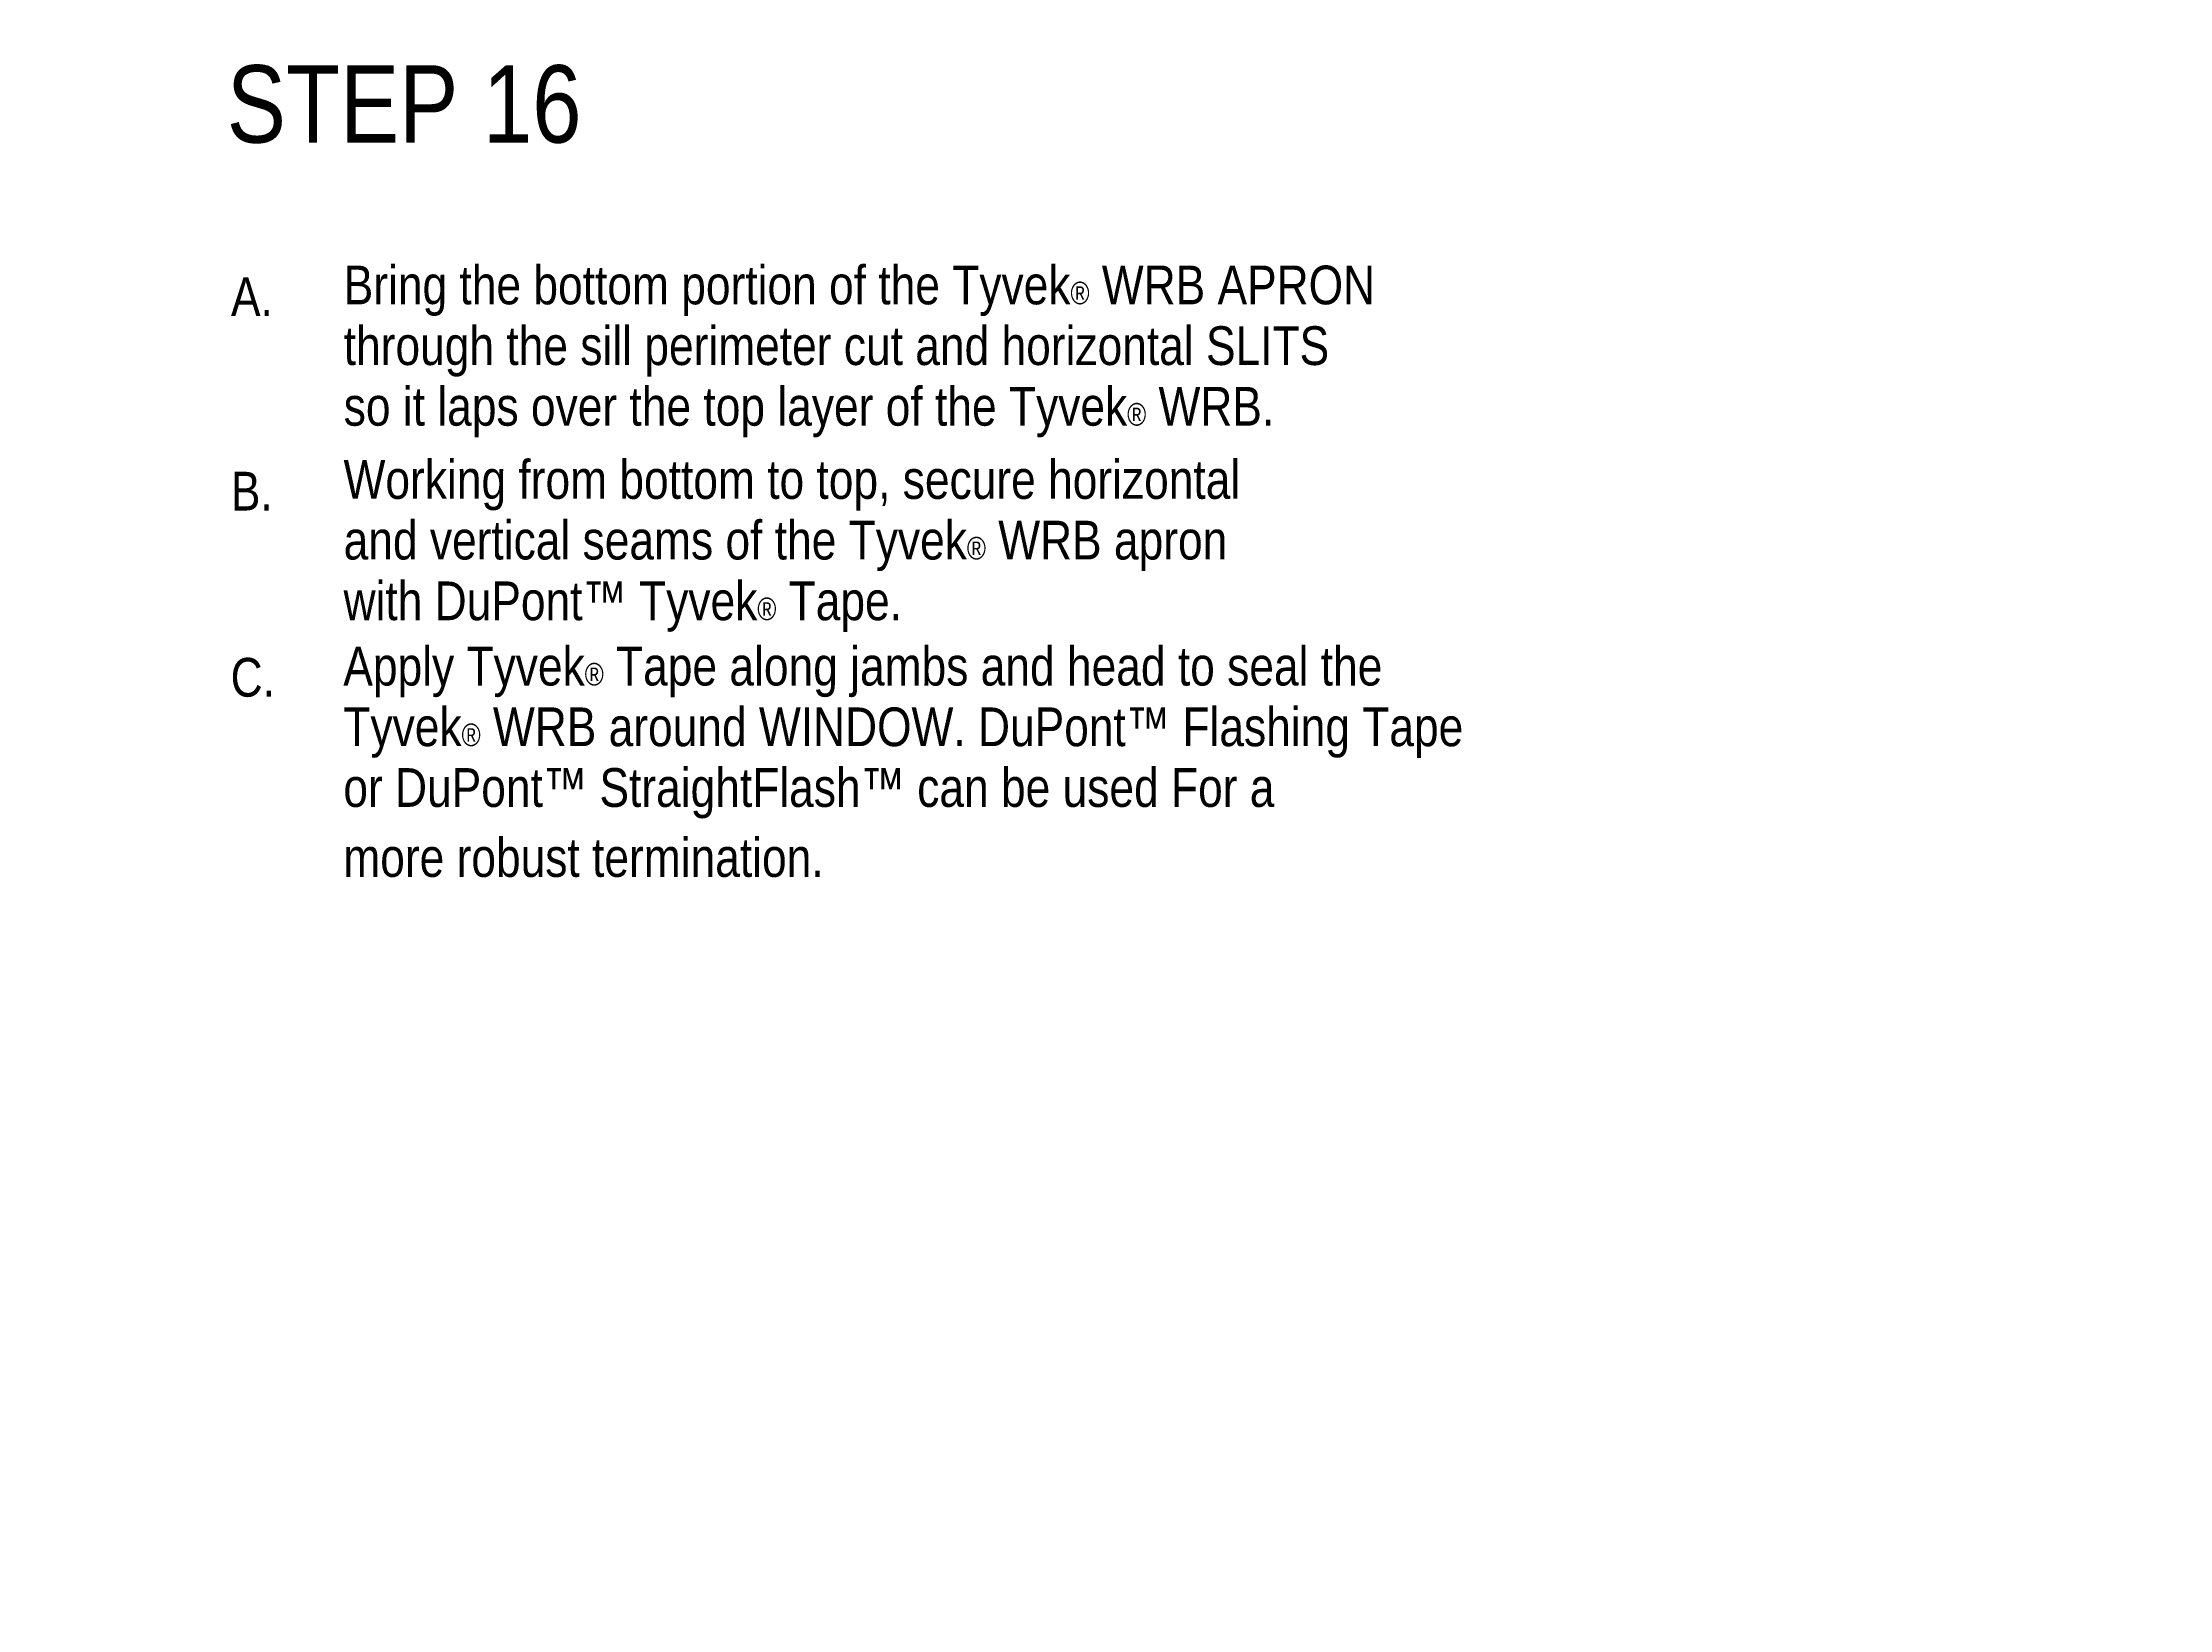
# Model space of a CAD drawing. Extents: x -1140 to 5605, y -816 to 2382.
# Drawn here: x 3921 to 4539, y 496 to 951 of the extents above; entities that cross this region are included whole.
import ezdxf

# ---------------------------------------------------------------- set-up
doc = ezdxf.new("R2010")
doc.units = 0
doc.header["$MEASUREMENT"] = 0
for name, color, linetype, lineweight in [('.ATI-TEXT', 7, 'Continuous', 0), ('G-ANNO-TTLB', 7, 'Continuous', 0), ('TYVEK', 7, 'Continuous', 0)]:
    doc.layers.add(name, color=color, linetype=linetype, lineweight=lineweight)

# ---------------------------------------------------------------- blocks, each defined once
blk = doc.blocks.new('Block_109')
at = {"layer": 'TYVEK', "color": 1, "lineweight": 25, "true_color": 0xff0000}
for points in [[(4304.28, 919.36)], [(4348.04, 894.09)]]:
    blk.add_lwpolyline(points, dxfattribs=at)
blk = doc.blocks.new('Block_110')
at = {"layer": 'TYVEK', "color": 1, "lineweight": 25, "true_color": 0xff0000}
for points in [[(4348.04, 914.67)], [(4348.04, 894.09)]]:
    blk.add_lwpolyline(points, dxfattribs=at)
blk = doc.blocks.new('Block_487')
at = {"layer": '.ATI-TEXT', "char_height": 0.2, "attachment_point": 7}
for s, insert in [('\\C18;\\c0;\\FArial Narrow|b0|i0|c1;\\H11.249999;\\W1.000000;Bring the bottom portion of the Tyvek\\H6.558750;®\\H11.249999; WRB APRON ', (4008.43, 871.65)), ('\\C18;\\c0;\\FArial Narrow|b0|i0|c1;\\H11.249999;\\W1.000000;A.', (3975.65, 871.65)), ('\\C18;\\c0;\\FArial Narrow|b0|i0|c1;\\H11.249999;\\W1.000000;through the sill perimeter cut and horizontal SLITS', (4008.44, 854.01)), ('\\C18;\\c0;\\FArial Narrow|b0|i0|c1;\\H11.249999;\\W1.000000;so it laps over the top layer of the Tyvek\\H6.558750;®\\H11.249999; WRB. ', (4008.43, 836.38))]:
    blk.add_mtext(s, dxfattribs=dict(at, insert=insert))
blk = doc.blocks.new('Block_488')
at = {"layer": '.ATI-TEXT', "char_height": 0.2, "attachment_point": 7}
for s, insert in [('\\C18;\\c0;\\FArial Narrow|b0|i0|c1;\\H11.249999;\\W1.000000;Working from bottom to top, secure horizontal', (4008.39, 815.11)), ('\\C18;\\c0;\\FArial Narrow|b0|i0|c1;\\H11.249999;\\W1.000000;B.', (3975.62, 815.11)), ('\\C18;\\c0;\\FArial Narrow|b0|i0|c1;\\H11.249999;\\W1.000000;and vertical seams of the Tyvek\\H6.558750;®\\H11.249999; WRB apron ', (4008.41, 797.48)), ('\\C18;\\c0;\\FArial Narrow|b0|i0|c1;\\H11.249999;\\W1.000000;with DuPont™ Tyvek\\H6.558750;®\\H11.249999; Tape. ', (4008.39, 779.84))]:
    blk.add_mtext(s, dxfattribs=dict(at, insert=insert))
blk = doc.blocks.new('Block_489')
at = {"layer": '.ATI-TEXT', "char_height": 0.2, "attachment_point": 7}
for s, insert in [('\\C18;\\c0;\\FArial Narrow|b0|i0|c1;\\H11.249999;\\W1.000000;Apply Tyvek\\H6.558750;®\\H11.249999; Tape along jambs and head to seal the', (4008.32, 760.85)), ('\\C18;\\c0;\\FArial Narrow|b0|i0|c1;\\H11.249999;\\W1.000000;C.', (3975.55, 760.85)), ('\\C18;\\c0;\\FArial Narrow|b0|i0|c1;\\H11.249999;\\W1.000000;Tyvek\\H6.558750;®\\H11.249999; WRB around WINDOW. DuPont™ Flashing Tape ', (4008.34, 743.22)), ('\\C18;\\c0;\\FArial Narrow|b0|i0|c1;\\H11.249999;\\W1.000000;or DuPont™ StraightFlash™ can be used For a', (4008.32, 725.58)), ('\\C18;\\c0;\\FArial Narrow|b0|i0|c1;\\H11.249999;\\W1.000000;more robust termination. ', (4008.31, 708.47))]:
    blk.add_mtext(s, dxfattribs=dict(at, insert=insert))

msp = doc.modelspace()

# ---------------------------------------------------------------- hatches: boundary and pattern name
at = {"layer": 'G-ANNO-TTLB', "true_color": 0xff00ff, "transparency": 33554687}
h = msp.add_hatch(color=6, dxfattribs=at)
edge = h.paths.add_edge_path()
edge.add_spline(control_points=[(5285.56, -733.23), (5285.56, -733.23), (2356.04, -733.23), (2356.04, -733.23), (2356.04, -733.23), (2356.04, 1723.77), (2356.04, 1723.77), (2356.04, 1723.77), (5285.56, 1723.77), (5285.56, 1723.77), (5285.56, 1723.77), (5285.56, -733.23), (5285.56, -733.23)], knot_values=[0, 0, 0, 0, 1, 1, 1, 2, 2, 2, 3, 3, 3, 4, 4, 4, 4], degree=3, periodic=0)
edge = h.paths.add_edge_path()
edge.add_spline(control_points=[(2365.04, 1714.77), (2365.04, 1714.77), (2365.04, -724.23), (2365.04, -724.23), (2365.04, -724.23), (5276.56, -724.23), (5276.56, -724.23), (5276.56, -724.23), (5276.56, 1714.77), (5276.56, 1714.77), (5276.56, 1714.77), (2365.04, 1714.77), (2365.04, 1714.77)], knot_values=[0, 0, 0, 0, 1, 1, 1, 2, 2, 2, 3, 3, 3, 4, 4, 4, 4], degree=3, periodic=0)
edge.add_line((2365.04, 1714.77), (2365.04, 1714.77))

# ---------------------------------------------------------------- linework, layer by layer
at = {"layer": 'G-ANNO-TTLB'}
for points in [[(5285.56, -733.23), (5285.56, -733.23), (2356.04, -733.23), (2356.04, -733.23), (2356.04, -733.23), (2356.04, 1723.77), (2356.04, 1723.77), (2356.04, 1723.77), (5285.56, 1723.77), (5285.56, 1723.77), (5285.56, 1723.77), (5285.56, -733.23), (5285.56, -733.23)], [(2365.04, 1714.77), (2365.04, 1714.77), (2365.04, -724.23), (2365.04, -724.23), (2365.04, -724.23), (5276.56, -724.23), (5276.56, -724.23), (5276.56, -724.23), (5276.56, 1714.77), (5276.56, 1714.77), (5276.56, 1714.77), (2365.04, 1714.77), (2365.04, 1714.77)]]:
    msp.add_open_spline(points, degree=3, knots=[0, 0, 0, 0, 1, 1, 1, 2, 2, 2, 3, 3, 3, 4, 4, 4, 4], dxfattribs=at)

# ---------------------------------------------------------------- block references
at = {"layer": '.ATI-TEXT'}
for name in ['Block_487', 'Block_488', 'Block_489']:
    msp.add_blockref(name, (0, 0), dxfattribs=at)
at = {"layer": 'TYVEK'}
for name in ['Block_109', 'Block_110']:
    msp.add_blockref(name, (0, 0), dxfattribs=at)

# ---------------------------------------------------------------- texts
at = {"layer": '.ATI-TEXT', "insert": (3974.44, 921.72), "char_height": 0.2, "attachment_point": 7}
msp.add_mtext('\\C18;\\c0;\\FArial Narrow|b0|i0|c1;\\H22.499999;\\W1.000000;STEP 16', dxfattribs=at)

doc.saveas('drawing.dxf')
